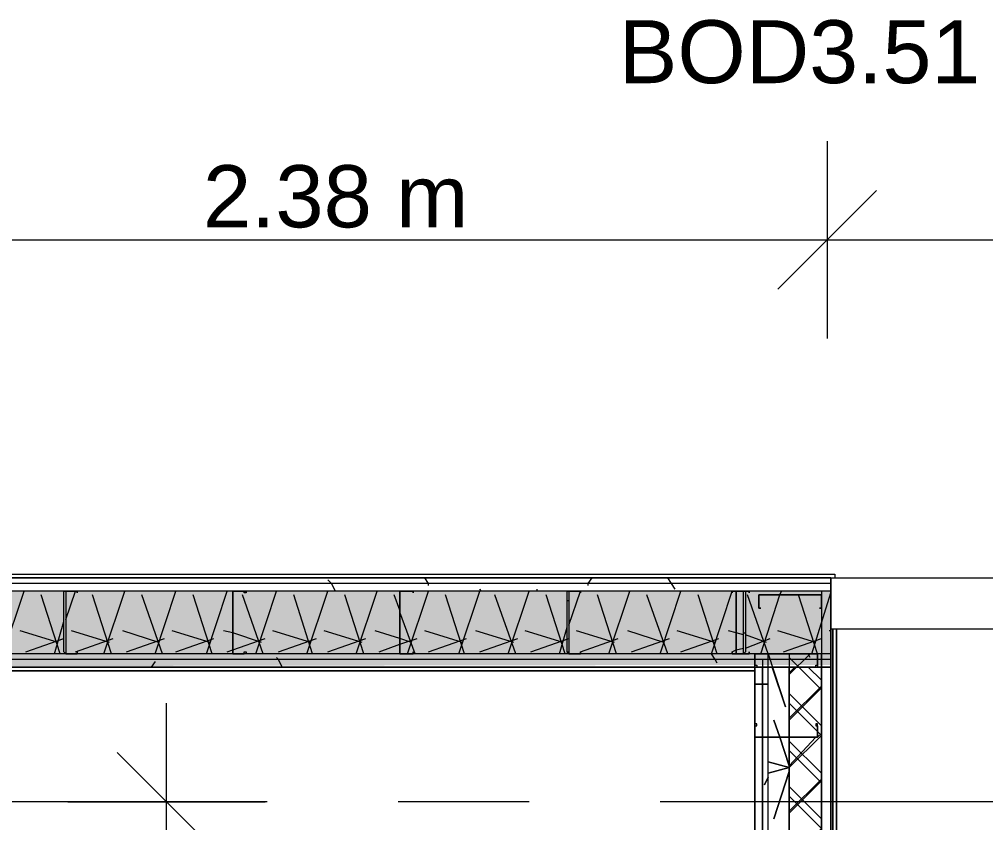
# Model space of a CAD drawing. Header units: metres. Extents: x -2 to 237, y -8 to 52.
# Drawn here: x 24.884 to 27.219, y 32.977 to 34.918 of the extents above; entities that cross this region are included whole.
import ezdxf

# ---------------------------------------------------------------- set-up
doc = ezdxf.new("R2010")
doc.units = ezdxf.units.M
doc.layers.add('HVAC - Ductos', color=5, linetype='Continuous', lineweight=0)
doc.layers.add('PDF2_Text', color=7, linetype='Continuous', lineweight=0)
doc.layers.add('PDF2_Geometry', color=7, linetype='Continuous', lineweight=0, true_color=0xaaaaaa)
doc.layers.add('PDF2_Solid Fills', color=7, linetype='Continuous', lineweight=0, true_color=0xffffff)
doc.styles.add('PDF Helvetica', font='')
doc.styles.get('PDF Helvetica').set_extended_font_data('Helvetica')

msp = doc.modelspace()

# ---------------------------------------------------------------- hatches: boundary and pattern name
at = {"layer": 'PDF2_Solid Fills', "lineweight": 0, "transparency": 33554559}
msp.add_hatch(color=256, dxfattribs=at).paths.add_polyline_path([(17.1678, 33.5364), (17.1678, 33.3851), (26.8448, 33.3851), (26.8448, 33.5364)])
h = msp.add_hatch(color=256, dxfattribs=at)
h.paths.add_polyline_path([(20.713, 33.3713), (20.713, 33.385), (17.3192, 33.385), (17.3192, 33.3713)])
h.paths.add_polyline_path([(23.4372, 33.3713), (26.8449, 33.3713), (26.8449, 33.385), (23.4372, 33.385)])
h.paths.add_polyline_path([(23.3043, 33.3713), (23.3043, 33.385), (20.8415, 33.385), (20.8415, 33.3713)])
h = msp.add_hatch(color=256, dxfattribs=at)
h.paths.add_polyline_path([(20.713, 33.353), (20.713, 33.3713), (17.333, 33.3713), (17.333, 33.353)])
h.paths.add_polyline_path([(23.4372, 33.3713), (23.4372, 33.353), (23.4425, 33.353), (26.3541, 33.3576), (26.8449, 33.3576), (26.8449, 33.3713)])
h.paths.add_polyline_path([(20.8552, 33.3713), (20.8552, 33.353), (23.2905, 33.353), (23.2905, 33.3713)])

# ---------------------------------------------------------------- linework, layer by layer
at = {"layer": 'HVAC - Ductos', "lineweight": 0}
for points in [[(26.8357, 34.6234), (26.8357, 34.3849), (26.8357, 34.1464)], [(26.955, 34.5041), (26.8357, 34.3849), (26.7165, 34.2657)], [(22.1898, 34.3849), (24.4554, 34.3849), (26.8357, 34.3849), (30.4589, 34.3849), (33.6968, 34.3849)], [(25.2397, 25.9828), (25.2397, 30.1884), (25.2397, 31.2754), (25.2397, 33.2659)], [(25.1204, 33.1466), (25.2397, 33.0274), (25.3589, 32.9081)], [(25.0012, 33.0274), (25.2397, 33.0274), (25.4781, 33.0274)]]:
    msp.add_lwpolyline(points, dxfattribs=at)
at = {"layer": 'PDF2_Geometry', "lineweight": 0}
for points in [[(26.7348, 33.5685), (26.8449, 33.5685), (17.1357, 33.5685), (17.1312, 33.5685), (17.1266, 33.5777), (17.1266, 33.5685), (17.1266, 33.5777), (21.1121, 33.5777), (21.1121, 33.5685), (23.0429, 33.5685), (26.8449, 33.5685), (29.1334, 33.5685)], [(23.0429, 33.5685), (23.0429, 33.5777), (26.854, 33.5777), (26.854, 33.5685)], [(15.1407, 33.463), (17.1312, 33.463), (17.1312, 33.353), (17.1312, 23.5888), (17.1312, 23.3686), (26.8449, 23.3686), (26.955, 23.3686), (26.955, 23.4925), (26.8449, 23.4925), (26.8449, 23.5888), (26.8449, 30.2435), (26.8449, 31.0231), (26.8449, 31.1149), (26.8449, 33.353), (26.8449, 33.5685), (17.1312, 33.5685), (15.1407, 33.5685)], [(26.8449, 33.5547), (17.1495, 33.5547), (17.1495, 33.5364), (17.1495, 33.353), (17.1495, 23.5888), (17.1495, 23.4008), (17.1495, 23.387), (26.8449, 23.387), (26.8449, 23.4008), (26.8449, 23.5567), (26.6614, 23.5567), (26.8449, 23.5567), (26.8449, 23.5705), (17.3192, 23.5705), (17.3192, 23.5567), (26.6293, 23.5567), (26.6293, 23.4925), (26.6293, 23.4787), (26.6431, 23.4787), (26.6431, 23.5521)], [(26.8449, 33.5364), (17.1633, 33.5364), (17.1633, 33.385), (17.1633, 33.353), (17.1633, 23.5888), (17.1633, 23.5567), (17.1633, 23.4008), (26.8449, 23.4008), (26.8449, 23.4283), (26.8449, 23.4787), (26.8265, 23.4787), (26.8128, 23.4787), (26.8128, 23.5888), (26.8128, 23.7723), (26.8128, 24.1483), (26.8128, 24.5565), (26.8128, 24.9601), (26.8128, 27.4), (26.8128, 27.8036)], [(26.8219, 30.2664), (26.8219, 30.2435), (26.8449, 30.2435), (26.8449, 33.5364), (26.8219, 33.5364), (26.8219, 30.271)], [(29.1334, 33.4447), (26.8449, 33.4447), (26.8449, 31.1332), (29.1334, 31.1332), (26.8449, 31.1332), (26.8449, 31.1149), (26.8449, 31.0231), (26.8449, 31.0048), (26.8449, 30.2435), (26.8449, 30.2756), (26.8449, 30.2435), (26.8494, 30.2435), (26.8494, 30.2389), (26.854, 30.2343), (26.8586, 30.2343), (26.8586, 30.2297), (26.8586, 30.2343), (26.854, 30.2343), (26.8494, 30.2389), (26.8494, 30.2435), (26.8449, 30.2435), (26.8128, 30.2435), (26.8449, 30.2435), (26.8449, 23.4925)], [(26.8449, 31.1332), (26.8449, 33.4447), (26.8449, 31.2342), (26.8449, 33.4447)], [(23.3547, 30.5508), (23.3547, 32), (23.3547, 32.0413), (23.3547, 32.6283), (23.3547, 33.353), (23.3547, 33.385), (23.4327, 33.385), (23.4327, 33.3713), (23.4327, 33.353), (23.4602, 33.353), (26.6614, 33.353), (26.6798, 33.353), (26.6935, 33.353), (26.744, 33.353), (26.8219, 33.353), (26.8449, 33.353), (23.4602, 33.353)], [(26.8449, 33.385), (23.4327, 33.385), (23.3547, 33.385)], [(26.6935, 32.7751), (26.6935, 33.1833), (26.6935, 33.385), (26.744, 33.385), (26.744, 33.1833), (26.744, 32.7751)], [(26.744, 33.3346), (26.7945, 33.385)], [(26.8219, 30.2756), (26.8219, 33.385), (26.744, 33.385), (26.744, 33.1833), (26.744, 32.7751), (26.744, 32.6513), (26.744, 32.2064)], [(26.8449, 33.3713), (26.8128, 33.3713), (26.6614, 33.3713), (23.4327, 33.3713)], [(26.8219, 33.2979), (26.744, 33.3759)], [(20.8736, 33.353), (23.2721, 33.353), (23.2721, 32), (23.4602, 32), (23.4602, 33.353), (26.6614, 33.353), (26.6614, 30.4269), (23.4602, 30.4269), (23.4602, 30.5508), (23.2721, 30.5508), (23.2721, 30.2435), (23.4602, 30.2435), (26.6293, 30.2435), (26.6293, 23.5888)], [(26.744, 33.353), (26.8219, 33.353), (26.8219, 30.2756), (26.8219, 30.2572), (26.8219, 30.2435), (23.2905, 30.2435)], [(23.3043, 32), (23.3547, 32), (23.3547, 30.5508), (23.4327, 30.5508), (23.4327, 32), (23.4327, 30.5508), (23.4327, 30.4223), (23.4327, 30.404), (23.4602, 30.404), (26.6614, 30.404), (26.6798, 30.404), (26.6935, 30.404), (26.6935, 30.326), (26.6935, 30.404), (26.6935, 32.7751), (26.6935, 33.1833), (26.6935, 33.353), (26.6798, 33.353)], [(23.3547, 32), (23.4327, 32), (23.4327, 33.353), (23.4602, 33.353), (26.6614, 33.353), (26.6614, 33.3484)], [(23.4602, 33.353), (26.6614, 33.353), (23.4602, 33.353)], [(26.6614, 30.4269), (26.6614, 30.404), (26.6614, 30.4269), (26.6614, 32.7751), (26.6614, 33.1833), (26.6614, 33.353), (26.6798, 33.353), (26.6798, 33.1833), (26.6798, 32.7751), (26.6798, 30.404)], [(26.744, 32.7751), (26.744, 33.1833), (26.744, 33.353), (26.6935, 33.353)], [(26.744, 33.3392), (26.7577, 33.353)], [(26.7899, 33.353), (26.8219, 33.3209)], [(26.8219, 33.353), (26.8449, 33.353), (26.8449, 30.2756)], [(26.744, 33.2291), (26.8219, 33.3071)], [(26.744, 33.2245), (26.8219, 33.3025)], [(26.744, 33.2888), (26.8219, 33.2108)], [(26.744, 33.1099), (26.8219, 33.1879), (26.8128, 33.1971), (26.744, 33.2659)], [(26.744, 33.1145), (26.8082, 33.1833)], [(26.744, 33.1741), (26.8219, 33.0962)], [(26.8128, 33.1833), (26.8219, 33.1925)], [(26.8219, 33.0732), (26.744, 33.1512)], [(26.744, 33.0044), (26.8219, 33.0824)], [(26.744, 32.9998), (26.8219, 33.0778)], [(26.744, 33.064), (26.8219, 32.9861)], [(26.744, 32.8852), (26.8219, 32.9631), (26.744, 33.0411)], [(25.4827, 33.0274), (24.2078, 33.0274)], [(26.1157, 33.0274), (25.7992, 33.0274)], [(27.7025, 33.0274), (26.4321, 33.0274)]]:
    msp.add_lwpolyline(points, dxfattribs=at)
at = {"layer": 'PDF2_Geometry', "color": 254, "lineweight": 0, "true_color": 0xeaeaea}
for points in [[(25.6478, 33.5364), (25.6387, 33.5547), (25.6295, 33.5639)], [(25.8726, 33.5502), (25.8726, 33.5547), (25.8635, 33.5685)], [(26.267, 33.5685), (26.2578, 33.5547), (26.2578, 33.5502)], [(26.4688, 33.541), (26.4596, 33.5547), (26.4505, 33.5685)], [(26.001, 33.5364), (25.9964, 33.541)], [(26.134, 33.541), (26.134, 33.5364)], [(26.5697, 33.3622), (26.5651, 33.3713), (26.556, 33.385)], [(26.7945, 33.3759), (26.7899, 33.385)], [(25.2121, 33.3667), (25.203, 33.353)], [(25.5195, 33.353), (25.5103, 33.3713), (25.5057, 33.3759)]]:
    msp.add_lwpolyline(points, dxfattribs=at)
at = {"layer": 'PDF2_Geometry', "lineweight": 0}
for points in [[(26.8449, 30.2435), (26.8449, 31.0231), (26.8449, 31.1149), (26.8449, 33.5685)], [(24.9966, 33.385), (24.992, 33.3896), (24.992, 33.5364), (24.9966, 33.5364), (25.0242, 33.5364), (25.0242, 33.5319), (25.0242, 33.5364), (24.9966, 33.5364), (24.9966, 33.3896), (24.9966, 33.385), (25.0242, 33.385)], [(25.4002, 33.385), (25.4002, 33.3896), (25.4002, 33.5364), (25.4323, 33.5364), (25.4323, 33.5319), (25.4277, 33.5319), (25.4277, 33.5364), (25.4002, 33.5364), (25.4002, 33.3896), (25.4002, 33.385), (25.4277, 33.385), (25.4277, 33.3896), (25.4323, 33.3896), (25.4323, 33.385)], [(25.8084, 33.385), (25.8038, 33.385), (25.8038, 33.3896), (25.8038, 33.5364), (25.8084, 33.5364), (25.8359, 33.5364), (25.8359, 33.5319), (25.8359, 33.5364), (25.8084, 33.5364), (25.8038, 33.5364), (25.8038, 33.3896), (25.8038, 33.385), (25.8084, 33.385), (25.8359, 33.385)], [(26.212, 33.385), (26.2074, 33.3896), (26.2074, 33.5364), (26.212, 33.5364), (26.2395, 33.5364), (26.2395, 33.5319), (26.2395, 33.5364), (26.212, 33.5364), (26.212, 33.3896), (26.212, 33.385), (26.2395, 33.385)], [(26.6064, 33.5319), (26.6064, 33.5364)], [(26.6339, 33.5364), (26.6385, 33.5364), (26.6385, 33.3896), (26.6339, 33.385), (26.6064, 33.385), (26.6064, 33.3896), (26.6064, 33.385), (26.6339, 33.385), (26.6339, 33.3896), (26.6339, 33.5364), (26.6064, 33.5364)], [(26.6156, 33.385), (26.6156, 33.3896), (26.6156, 33.5364), (26.6477, 33.5364), (26.6477, 33.5319), (26.6477, 33.5364), (26.6156, 33.5364), (26.6156, 33.3896), (26.6156, 33.385), (26.6477, 33.385)], [(26.6706, 33.5273), (26.8219, 33.5273), (26.8219, 33.4951), (26.8174, 33.4951), (26.8219, 33.4951), (26.8219, 33.5273), (26.6706, 33.5273), (26.6706, 33.4951)], [(26.6752, 33.4951), (26.6706, 33.4951)], [(29.1288, 31.1332), (26.8494, 31.1332), (26.8494, 33.4447), (26.8494, 31.1332), (26.8494, 33.4447), (26.8494, 31.1332), (29.1288, 31.1332), (29.1288, 33.4447)], [(26.8586, 31.1424), (26.8586, 33.4447), (26.8586, 31.1424), (26.8586, 33.4447), (26.8586, 31.1424), (29.1242, 31.1424), (26.854, 31.1424), (29.1242, 31.1424)], [(25.0242, 33.3896), (25.0242, 33.385)], [(25.8359, 33.3896), (25.8359, 33.385)], [(26.2395, 33.3896), (26.2395, 33.385)], [(26.6477, 33.3896), (26.6477, 33.385)], [(26.6614, 33.385), (26.8082, 33.385), (26.8128, 33.385), (26.8128, 33.353), (26.8082, 33.353), (26.8082, 33.3576), (26.8128, 33.3576), (26.8128, 33.385), (26.8082, 33.385), (26.6614, 33.385), (26.6614, 33.3576), (26.666, 33.3576), (26.666, 33.353), (26.6614, 33.353)], [(26.6614, 33.385), (26.8082, 33.385), (26.8128, 33.385), (26.8128, 33.353), (26.8082, 33.353), (26.8082, 33.3576), (26.8128, 33.3576), (26.8128, 33.385), (26.8082, 33.385), (26.6614, 33.385), (26.6614, 33.3576), (26.666, 33.3576), (26.666, 33.353), (26.6614, 33.353)], [(26.6798, 33.3713), (26.6798, 33.1833), (26.6798, 32.7751), (26.6798, 30.404), (26.6935, 30.404), (26.6935, 32.7751), (26.6935, 33.1833), (26.6935, 33.3713)], [(23.4602, 33.3438), (26.6614, 33.3438)], [(26.6614, 33.353), (26.6614, 30.4269), (26.6614, 32.7751), (26.6614, 33.1833)], [(26.6614, 33.353), (26.6614, 33.1833), (26.6614, 32.7751), (26.6614, 30.404), (26.6798, 30.404), (26.6798, 32.7751), (26.6798, 33.1833), (26.6798, 33.353)], [(26.6614, 33.2154), (26.6614, 33.1833), (26.8082, 33.1833), (26.8128, 33.1833), (26.8128, 33.2154), (26.8082, 33.2154), (26.8082, 33.2108), (26.8128, 33.2108), (26.8128, 33.1833), (26.8082, 33.1833), (26.6614, 33.1833), (26.6614, 33.2108), (26.666, 33.2108), (26.666, 33.2154)], [(26.6614, 33.2154), (26.6614, 33.1833), (26.8082, 33.1833), (26.8128, 33.1833), (26.8128, 33.2154), (26.8082, 33.2154), (26.8082, 33.2108), (26.8128, 33.2108), (26.8128, 33.1833), (26.8082, 33.1833), (26.6614, 33.1833), (26.6614, 33.2108), (26.666, 33.2108), (26.666, 33.2154)]]:
    msp.add_lwpolyline(points, close=True, dxfattribs=at)
at = {"layer": 'PDF2_Geometry', "color": 254, "lineweight": 0, "true_color": 0xd2d2d2}
for points in [[(24.8453, 33.385), (24.8957, 33.5364)], [(24.9828, 33.385), (24.937, 33.5273)], [(24.9966, 33.4676), (25.0196, 33.5364)], [(25.1067, 33.385), (25.0608, 33.5273)], [(25.0883, 33.385), (25.1388, 33.5364)], [(25.2305, 33.385), (25.1801, 33.5273)], [(25.2121, 33.385), (25.2626, 33.5364)], [(25.3498, 33.385), (25.3039, 33.5273)], [(25.336, 33.385), (25.3864, 33.5364)], [(25.4735, 33.385), (25.4231, 33.5273)], [(25.4552, 33.385), (25.5057, 33.5364)], [(25.5928, 33.385), (25.547, 33.5273)], [(25.5791, 33.385), (25.6295, 33.5364)], [(25.7166, 33.385), (25.6708, 33.5273)], [(25.6983, 33.385), (25.7487, 33.5364)], [(25.8405, 33.385), (25.8038, 33.4859), (25.8038, 33.4905), (25.7901, 33.5273)], [(25.8221, 33.385), (25.8726, 33.5364)], [(25.9597, 33.385), (25.9138, 33.5273)], [(25.946, 33.385), (25.9964, 33.5364)], [(26.0835, 33.385), (26.0331, 33.5273)], [(26.0652, 33.385), (26.1157, 33.5364)], [(26.2028, 33.385), (26.1569, 33.5273)], [(26.212, 33.4539), (26.2395, 33.5364)], [(26.3266, 33.385), (26.2808, 33.5273)], [(26.3083, 33.385), (26.3587, 33.5364)], [(26.4505, 33.385), (26.4, 33.5273)], [(26.4321, 33.385), (26.4826, 33.5364)], [(26.5697, 33.385), (26.5238, 33.5273)], [(26.556, 33.385), (26.6064, 33.5364)], [(26.6935, 33.385), (26.6431, 33.5273)], [(26.6752, 33.385), (26.7211, 33.5273), (26.7257, 33.5364)], [(26.8128, 33.385), (26.7669, 33.5273)], [(26.799, 33.385), (26.8449, 33.5319)], [(26.2074, 33.5135), (26.212, 33.5135)], [(26.8174, 33.4951), (26.8219, 33.4951)], [(24.9691, 33.385), (24.992, 33.463)], [(24.9782, 33.4126), (24.8865, 33.4402)], [(25.1021, 33.4126), (25.0104, 33.4402)], [(25.2213, 33.4126), (25.1342, 33.4402)], [(25.3452, 33.4126), (25.2534, 33.4402)], [(25.469, 33.4126), (25.4002, 33.4356), (25.3773, 33.4402)], [(25.5883, 33.4126), (25.4965, 33.4402)], [(25.7121, 33.4126), (25.6204, 33.4402)], [(25.8313, 33.4126), (25.8038, 33.4218), (25.7442, 33.4402)], [(25.9552, 33.4126), (25.8635, 33.4402)], [(26.0789, 33.4126), (25.9872, 33.4402)], [(26.1982, 33.4126), (26.1065, 33.4402)], [(26.189, 33.385), (26.2074, 33.4493)], [(26.322, 33.4126), (26.2303, 33.4402)], [(26.4413, 33.4126), (26.3541, 33.4402)], [(26.5651, 33.4126), (26.4734, 33.4402)], [(26.6339, 33.431), (26.6156, 33.4356), (26.5972, 33.4402)], [(26.6339, 33.4356), (26.6385, 33.4356)], [(26.689, 33.4126), (26.6385, 33.431)], [(26.8082, 33.4126), (26.7165, 33.4402)], [(26.8449, 33.4402), (26.8403, 33.4402)], [(24.9003, 33.3896), (24.992, 33.4218)], [(25.0196, 33.3896), (25.1113, 33.4218)], [(25.1434, 33.3896), (25.2351, 33.4218)], [(25.2626, 33.3896), (25.3543, 33.4218)], [(25.3864, 33.3896), (25.4002, 33.3942), (25.4781, 33.4218)], [(25.5103, 33.3896), (25.602, 33.4218)], [(25.6295, 33.3896), (25.7212, 33.4218)], [(25.7533, 33.3896), (25.8038, 33.408), (25.8451, 33.4218)], [(25.8726, 33.3896), (25.9643, 33.4218)], [(25.9964, 33.3896), (26.0881, 33.4218)], [(26.1203, 33.3896), (26.212, 33.4218)], [(26.2395, 33.3896), (26.3312, 33.4218)], [(26.3633, 33.3896), (26.455, 33.4218)], [(26.4826, 33.3896), (26.5743, 33.4218)], [(26.6385, 33.3988), (26.6981, 33.4218)], [(26.7302, 33.3896), (26.8219, 33.4218)], [(26.2074, 33.3896), (26.212, 33.3896)], [(26.6064, 33.3896), (26.6156, 33.3942), (26.6339, 33.3988)]]:
    msp.add_lwpolyline(points, dxfattribs=at)
at = {"layer": 'PDF2_Geometry', "color": 254, "lineweight": 0, "true_color": 0xdddddd}
msp.add_lwpolyline([(26.6935, 33.385), (26.7348, 33.2567), (26.7027, 33.353)], dxfattribs=at)
at = {"layer": 'PDF2_Geometry', "color": 254, "lineweight": 0, "true_color": 0xd2d2d2}
msp.add_lwpolyline([(26.7119, 33.385), (26.7073, 33.385)], close=True, dxfattribs=at)
at = {"layer": 'PDF2_Geometry', "color": 254, "lineweight": 0, "true_color": 0xeaeaea}
for points in [[(26.6798, 33.3117), (26.6614, 33.3117), (26.6798, 33.3117), (26.6935, 33.3117)], [(26.6844, 33.0686), (26.6935, 33.087)]]:
    msp.add_lwpolyline(points, close=True, dxfattribs=at)
at = {"layer": 'PDF2_Geometry', "color": 254, "lineweight": 0, "true_color": 0xdddddd}
for points in [[(26.7073, 33.2245), (26.7211, 33.1833), (26.744, 33.1145), (26.7211, 33.1833)], [(26.744, 33.1099), (26.6935, 33.0962), (26.744, 33.1099), (26.6935, 33.1236)], [(26.744, 33.1007), (26.7073, 32.9861)]]:
    msp.add_lwpolyline(points, close=True, dxfattribs=at)

# ---------------------------------------------------------------- texts
at = {"layer": 'PDF2_Text', "lineweight": 0, "attachment_point": 4, "style": 'PDF Helvetica'}
for s, insert, char_height in [('BOD3.51', (26.3322, 34.8386), 0.15205), ('2.38 m', (25.3278, 34.4893), 0.15017)]:
    msp.add_mtext(s, dxfattribs=dict(at, insert=insert, char_height=char_height))

doc.saveas('drawing.dxf')
